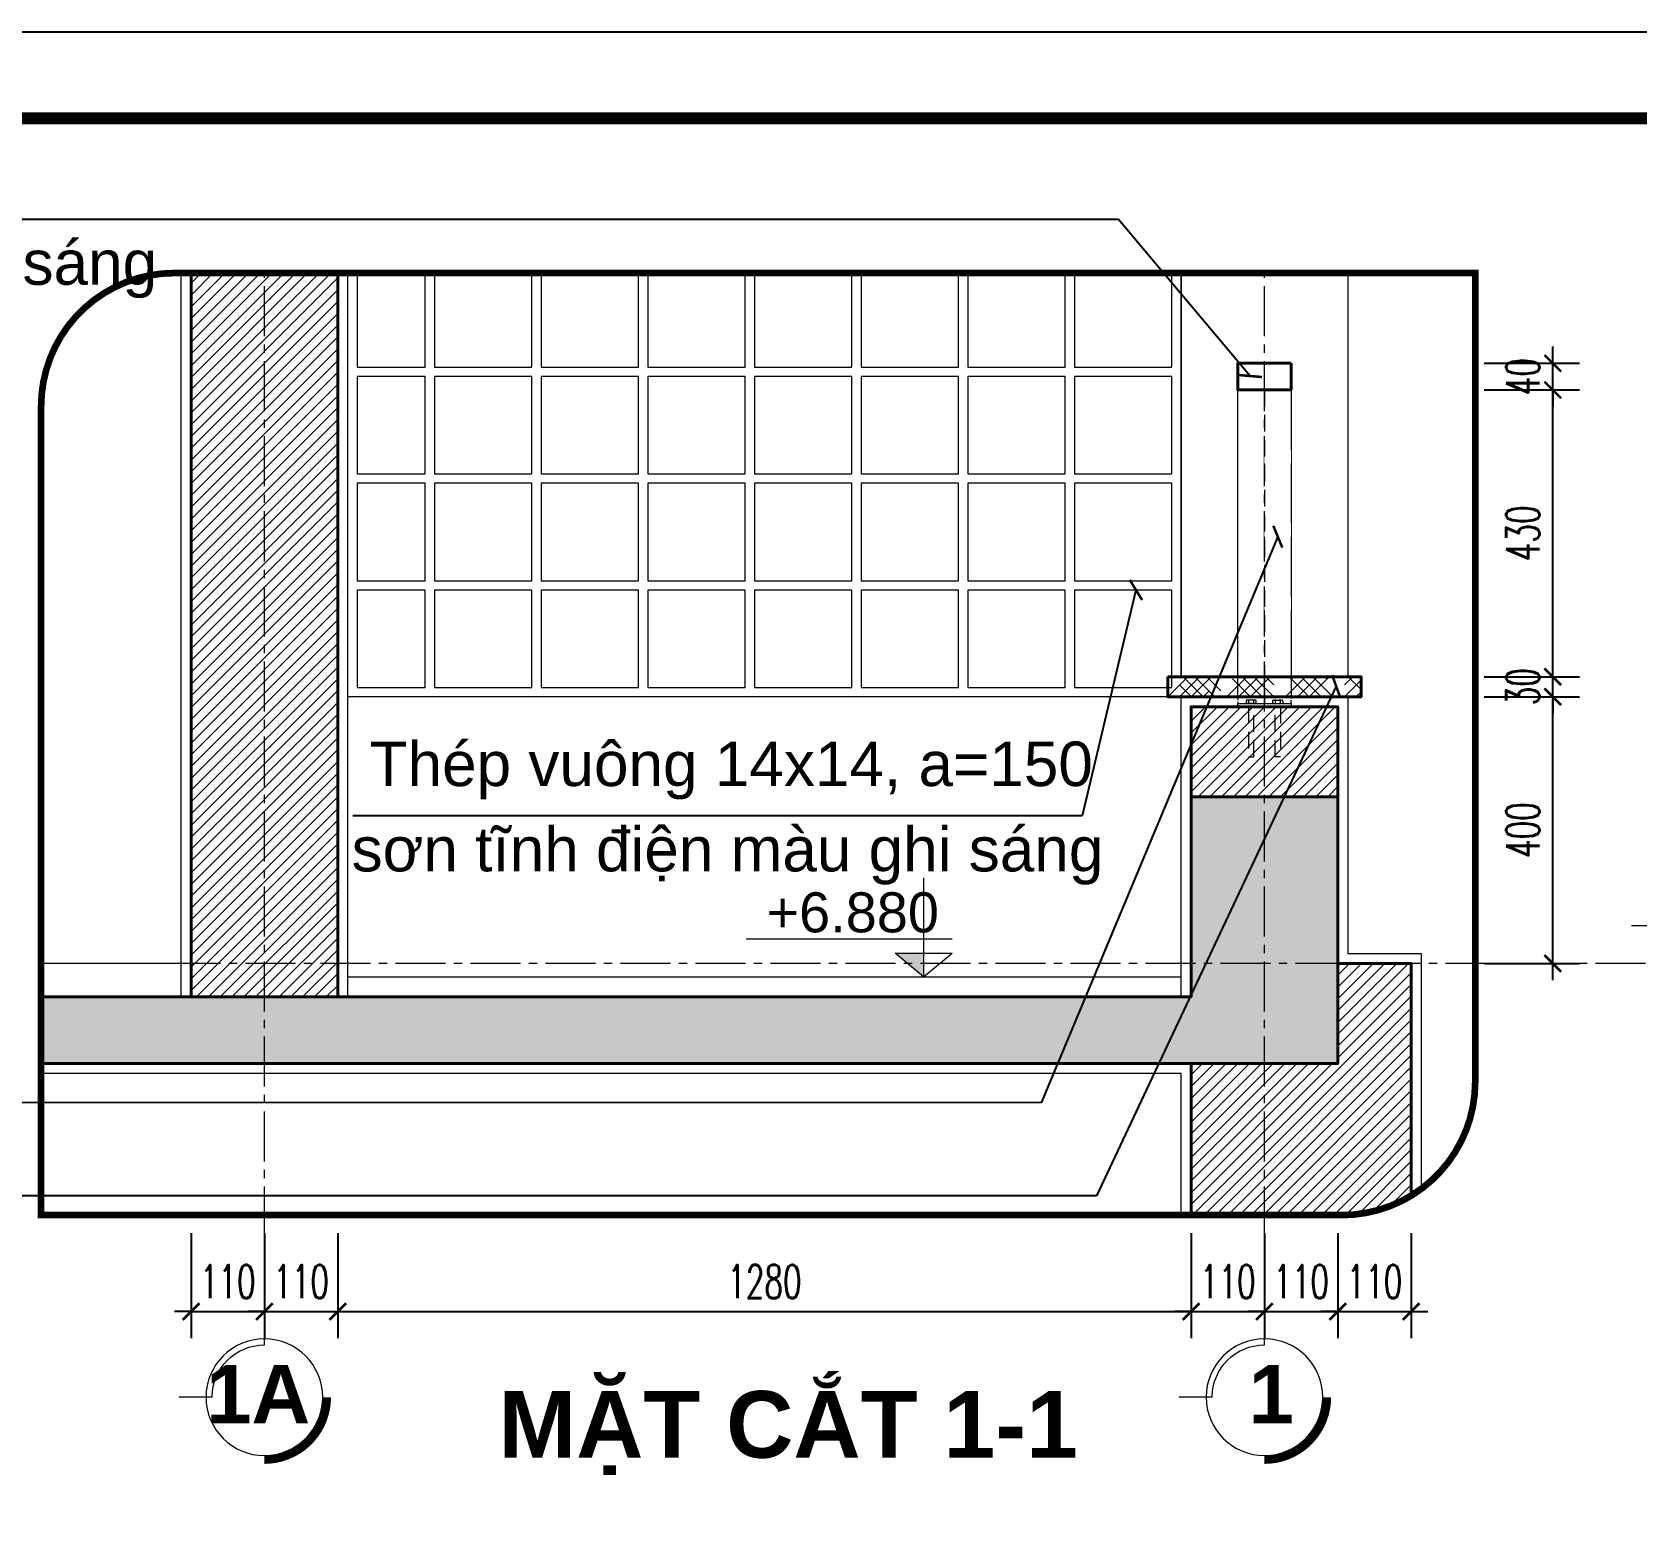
# Model space of a CAD drawing. Header units: millimetres. Extents: x -229618 to 2906, y -178063 to 96806.
# Drawn here: x -69645 to -67238, y -51224 to -49001 of the extents above; entities that cross this region are included whole.
import ezdxf
from ezdxf.enums import TextEntityAlignment as Align

# ---------------------------------------------------------------- set-up
doc = ezdxf.new("R2010")
doc.units = ezdxf.units.MM
doc.header["$LTSCALE"] = 200
doc.header["$MEASUREMENT"] = 0
doc.set_wipeout_variables(frame=1)
doc.header["$PDMODE"] = 3
doc.header["$PDSIZE"] = 50
doc.linetypes.add('CENTER2', pattern=[1.125, 0.75, -0.125, 0.125, -0.125])
doc.linetypes.add('DASHED2', pattern=[0.375, 0.25, -0.125])
doc.layers.get('0').update_dxf_attribs({"color": 95, "linetype": 'CONTINUOUS'})
doc.layers.get('DEFPOINTS').update_dxf_attribs({"linetype": 'CONTINUOUS'})
for name, color, linetype, lineweight in [('cat', 1, 'CONTINUOUS', 40), ('hatch', 250, 'CONTINUOUS', 5), ('khuat', 8, 'DASHED2', 15), ('nho', 252, 'CONTINUOUS', 15), ('thay', 7, 'CONTINUOUS', 18), ('tim', 18, 'CENTER2', 9)]:
    doc.layers.add(name, color=color, linetype=linetype, lineweight=lineweight)
for name, color, linetype in [('DIM', 251, 'CONTINUOUS'), ('KHUNGTEN', 7, 'CONTINUOUS'), ('TEXT', 33, 'CONTINUOUS')]:
    doc.layers.add(name, color=color, linetype=linetype)
doc.layers.add('in', color=203, linetype='CONTINUOUS', lineweight=5, plot=False)
doc.styles.add('Aria H B iso', font='Vharialb_0.ttf')
doc.styles.add('Arial iso', font='vnarial_0.ttf')
doc.styles.add('Arial N  iso', font='vnarialn_0.ttf')
doc.styles.add('Scale', font='vnsimli.shx', dxfattribs={"width": 0.65, "bigfont": 'bigfont.shx'})
doc.dimstyles.new('Scale', dxfattribs={"dimscale": 75, "dimtxt": 2, "dimasz": 1, "dimexe": 1.6, "dimexo": 0, "dimgap": 0.8, "dimtad": 1, "dimdec": 0, "dimzin": 0, "dimdsep": 46, "dimtxsty": 'Scale', "dimblk": 'ARCHTICK', "dimcen": 0.1, "dimdle": 1, "dimclrd": 256, "dimclre": 256, "dimclrt": 3, "dimadec": 0, "dimazin": 0, "dimtfac": 1, "dimtdec": 0, "dimtix": 1, "dimtmove": 2, "dimatfit": 3, "dimldrblk": 'ARCHTICK', "dimfxl": 0, "dimtolj": 1, "dimtzin": 0, "dimarcsym": 0})

# ---------------------------------------------------------------- blocks, each defined once
blk = doc.blocks.new('KhungA3')
at = {"layer": 'DEFPOINTS', "color": 8}
blk.add_lwpolyline([(-3.738, 3.813), (416.305, 3.813), (416.305, 300.813), (-3.738, 300.813)], close=True, dxfattribs=at)
at = {"layer": 'KHUNGTEN', "color": 4, "const_width": 0.724}
blk.add_lwpolyline([(7.542, 8.987), (411.131, 8.987), (411.131, 295.639), (7.542, 295.639)], close=True, dxfattribs=at)
blk = doc.blocks.new('_ArchTick')
at = {"color": 0, "linetype": 'ByBlock', "const_width": 0.15}
blk.add_lwpolyline([(-0.5, -0.5), (0.5, 0.5)], dxfattribs=at)
blk = doc.blocks.new('*D2225')
at = {"layer": 'DEFPOINTS', "color": 0}
for p in [(-67466.9, -49997.1), (-67364, -49997.1), (-67466.9, -50397.1)]:
    blk.add_point(p, dxfattribs=at)
at = {"layer": 'DIM', "lineweight": -2}
for p, q in [((-67364, -50422.1), (-67364, -49972.1)), ((-67466.9, -49997.1), (-67324, -49997.1)), ((-67466.9, -50397.1), (-67324, -50397.1))]:
    blk.add_line(p, q, dxfattribs=at)
at = {"layer": 'DIM', "lineweight": -2, "xscale": 25, "yscale": 25, "zscale": 25}
for p, rotation in [((-67364, -49997.1), 90), ((-67364, -50397.1), 270)]:
    blk.add_blockref('_ArchTick', p, dxfattribs=dict(at, rotation=rotation))
at = {"layer": 'DIM', "color": 3, "insert": (-67409, -50197.1), "char_height": 50, "attachment_point": 5, "rotation": 90, "style": 'Scale'}
blk.add_mtext('\\A1;400', dxfattribs=at)
blk = doc.blocks.new('*D2226')
at = {"layer": 'DEFPOINTS', "color": 0}
for p in [(-67466.9, -49537.1), (-67364, -49537.1), (-67466.9, -49967.1)]:
    blk.add_point(p, dxfattribs=at)
at = {"layer": 'DIM', "lineweight": -2}
for p, q in [((-67364, -49992.1), (-67364, -49512.1)), ((-67466.9, -49537.1), (-67324, -49537.1)), ((-67466.9, -49967.1), (-67324, -49967.1))]:
    blk.add_line(p, q, dxfattribs=at)
at = {"layer": 'DIM', "lineweight": -2, "xscale": 25, "yscale": 25, "zscale": 25}
for p, rotation in [((-67364, -49537.1), 90), ((-67364, -49967.1), 270)]:
    blk.add_blockref('_ArchTick', p, dxfattribs=dict(at, rotation=rotation))
at = {"layer": 'DIM', "color": 3, "insert": (-67409, -49752.1), "char_height": 50, "attachment_point": 5, "rotation": 90, "style": 'Scale'}
blk.add_mtext('\\A1;430', dxfattribs=at)
blk = doc.blocks.new('*D2227')
at = {"layer": 'DEFPOINTS', "color": 0}
for p in [(-67466.9, -49497.1), (-67364, -49497.1), (-67466.9, -49537.1)]:
    blk.add_point(p, dxfattribs=at)
at = {"layer": 'DIM', "lineweight": -2}
for p, q in [((-67364, -49497.1), (-67364, -49472.1)), ((-67466.9, -49497.1), (-67324, -49497.1)), ((-67364, -49537.1), (-67364, -49497.1)), ((-67466.9, -49537.1), (-67324, -49537.1)), ((-67364, -49537.1), (-67364, -49562.1))]:
    blk.add_line(p, q, dxfattribs=at)
at = {"layer": 'DIM', "lineweight": -2, "xscale": 25, "yscale": 25, "zscale": 25}
for p, rotation in [((-67364, -49497.1), 270), ((-67364, -49537.1), 90)]:
    blk.add_blockref('_ArchTick', p, dxfattribs=dict(at, rotation=rotation))
at = {"layer": 'DIM', "color": 3, "insert": (-67409, -49517.1), "char_height": 50, "attachment_point": 5, "rotation": 90, "style": 'Scale'}
blk.add_mtext('\\A1;40', dxfattribs=at)
blk = doc.blocks.new('*D2228')
at = {"layer": 'DEFPOINTS', "color": 0}
for p in [(-67466.9, -49967.1), (-67364, -49967.1), (-67466.9, -49997.1)]:
    blk.add_point(p, dxfattribs=at)
at = {"layer": 'DIM', "lineweight": -2}
for p, q in [((-67364, -49967.1), (-67364, -49942.1)), ((-67466.9, -49967.1), (-67324, -49967.1)), ((-67364, -49997.1), (-67364, -49967.1)), ((-67466.9, -49997.1), (-67324, -49997.1)), ((-67364, -49997.1), (-67364, -50022.1))]:
    blk.add_line(p, q, dxfattribs=at)
at = {"layer": 'DIM', "lineweight": -2, "xscale": 25, "yscale": 25, "zscale": 25}
for p, rotation in [((-67364, -49967.1), 270), ((-67364, -49997.1), 90)]:
    blk.add_blockref('_ArchTick', p, dxfattribs=dict(at, rotation=rotation))
at = {"layer": 'DIM', "color": 3, "insert": (-67409, -49982.1), "char_height": 50, "attachment_point": 5, "rotation": 90, "style": 'Scale'}
blk.add_mtext('\\A1;30', dxfattribs=at)
blk = doc.blocks.new('*D2258')
at = {"layer": 'DEFPOINTS', "color": 0}
for p in [(-69406.4, -50801.4), (-69296.4, -50801.4), (-69296.4, -50919.1)]:
    blk.add_point(p, dxfattribs=at)
at = {"layer": 'DIM', "lineweight": -2}
for p, q in [((-69406.4, -50801.4), (-69406.4, -50959.1)), ((-69296.4, -50801.4), (-69296.4, -50959.1)), ((-69406.4, -50919.1), (-69431.4, -50919.1)), ((-69406.4, -50919.1), (-69296.4, -50919.1)), ((-69296.4, -50919.1), (-69271.4, -50919.1))]:
    blk.add_line(p, q, dxfattribs=at)
at = {"layer": 'DIM', "lineweight": -2, "xscale": 25, "yscale": 25, "zscale": 25}
blk.add_blockref('_ArchTick', (-69406.4, -50919.1), dxfattribs=at)
at = {"layer": 'DIM', "lineweight": -2, "xscale": 25, "yscale": 25, "zscale": 25, "rotation": 180}
blk.add_blockref('_ArchTick', (-69296.4, -50919.1), dxfattribs=at)
at = {"layer": 'DIM', "color": 3, "insert": (-69351.4, -50874.1), "char_height": 50, "attachment_point": 5, "style": 'Scale'}
blk.add_mtext('\\A1;110', dxfattribs=at)
blk = doc.blocks.new('*D2259')
at = {"layer": 'DEFPOINTS', "color": 0}
for p in [(-69296.4, -50801.4), (-69186.4, -50801.4), (-69186.4, -50919.1)]:
    blk.add_point(p, dxfattribs=at)
at = {"layer": 'DIM', "lineweight": -2}
for p, q in [((-69296.4, -50801.4), (-69296.4, -50959.1)), ((-69186.4, -50801.4), (-69186.4, -50959.1)), ((-69296.4, -50919.1), (-69321.4, -50919.1)), ((-69296.4, -50919.1), (-69186.4, -50919.1)), ((-69186.4, -50919.1), (-69161.4, -50919.1))]:
    blk.add_line(p, q, dxfattribs=at)
at = {"layer": 'DIM', "lineweight": -2, "xscale": 25, "yscale": 25, "zscale": 25}
blk.add_blockref('_ArchTick', (-69296.4, -50919.1), dxfattribs=at)
at = {"layer": 'DIM', "lineweight": -2, "xscale": 25, "yscale": 25, "zscale": 25, "rotation": 180}
blk.add_blockref('_ArchTick', (-69186.4, -50919.1), dxfattribs=at)
at = {"layer": 'DIM', "color": 3, "insert": (-69241.4, -50874.1), "char_height": 50, "attachment_point": 5, "style": 'Scale'}
blk.add_mtext('\\A1;110', dxfattribs=at)
blk = doc.blocks.new('*D2260')
at = {"layer": 'DEFPOINTS', "color": 0}
for p in [(-69186.4, -50801.4), (-67906.4, -50801.4), (-67906.4, -50919.1)]:
    blk.add_point(p, dxfattribs=at)
at = {"layer": 'DIM', "lineweight": -2}
for p, q in [((-69186.4, -50801.4), (-69186.4, -50959.1)), ((-67906.4, -50801.4), (-67906.4, -50959.1)), ((-69211.4, -50919.1), (-67881.4, -50919.1))]:
    blk.add_line(p, q, dxfattribs=at)
at = {"layer": 'DIM', "lineweight": -2, "xscale": 25, "yscale": 25, "zscale": 25, "rotation": 180}
blk.add_blockref('_ArchTick', (-69186.4, -50919.1), dxfattribs=at)
at = {"layer": 'DIM', "lineweight": -2, "xscale": 25, "yscale": 25, "zscale": 25}
blk.add_blockref('_ArchTick', (-67906.4, -50919.1), dxfattribs=at)
at = {"layer": 'DIM', "color": 3, "insert": (-68546.4, -50874.1), "char_height": 50, "attachment_point": 5, "style": 'Scale'}
blk.add_mtext('\\A1;1280', dxfattribs=at)
blk = doc.blocks.new('*D2261')
at = {"layer": 'DEFPOINTS', "color": 0}
for p in [(-67906.4, -50801.4), (-67796.4, -50801.4), (-67796.4, -50919.1)]:
    blk.add_point(p, dxfattribs=at)
at = {"layer": 'DIM', "lineweight": -2}
for p, q in [((-67906.4, -50801.4), (-67906.4, -50959.1)), ((-67796.4, -50801.4), (-67796.4, -50959.1)), ((-67906.4, -50919.1), (-67931.4, -50919.1)), ((-67906.4, -50919.1), (-67796.4, -50919.1)), ((-67796.4, -50919.1), (-67771.4, -50919.1))]:
    blk.add_line(p, q, dxfattribs=at)
at = {"layer": 'DIM', "lineweight": -2, "xscale": 25, "yscale": 25, "zscale": 25}
blk.add_blockref('_ArchTick', (-67906.4, -50919.1), dxfattribs=at)
at = {"layer": 'DIM', "lineweight": -2, "xscale": 25, "yscale": 25, "zscale": 25, "rotation": 180}
blk.add_blockref('_ArchTick', (-67796.4, -50919.1), dxfattribs=at)
at = {"layer": 'DIM', "color": 3, "insert": (-67851.4, -50874.1), "char_height": 50, "attachment_point": 5, "style": 'Scale'}
blk.add_mtext('\\A1;110', dxfattribs=at)
blk = doc.blocks.new('*D2262')
at = {"layer": 'DEFPOINTS', "color": 0}
for p in [(-67796.4, -50801.4), (-67686.4, -50801.4), (-67686.4, -50919.1)]:
    blk.add_point(p, dxfattribs=at)
at = {"layer": 'DIM', "lineweight": -2}
for p, q in [((-67796.4, -50801.4), (-67796.4, -50959.1)), ((-67686.4, -50801.4), (-67686.4, -50959.1)), ((-67796.4, -50919.1), (-67821.4, -50919.1)), ((-67796.4, -50919.1), (-67686.4, -50919.1)), ((-67686.4, -50919.1), (-67661.4, -50919.1))]:
    blk.add_line(p, q, dxfattribs=at)
at = {"layer": 'DIM', "lineweight": -2, "xscale": 25, "yscale": 25, "zscale": 25}
blk.add_blockref('_ArchTick', (-67796.4, -50919.1), dxfattribs=at)
at = {"layer": 'DIM', "lineweight": -2, "xscale": 25, "yscale": 25, "zscale": 25, "rotation": 180}
blk.add_blockref('_ArchTick', (-67686.4, -50919.1), dxfattribs=at)
at = {"layer": 'DIM', "color": 3, "insert": (-67741.4, -50874.1), "char_height": 50, "attachment_point": 5, "style": 'Scale'}
blk.add_mtext('\\A1;110', dxfattribs=at)
blk = doc.blocks.new('*D2263')
at = {"layer": 'DEFPOINTS', "color": 0}
for p in [(-67686.4, -50801.4), (-67576.4, -50801.4), (-67576.4, -50919.1)]:
    blk.add_point(p, dxfattribs=at)
at = {"layer": 'DIM', "lineweight": -2}
for p, q in [((-67686.4, -50801.4), (-67686.4, -50959.1)), ((-67576.4, -50801.4), (-67576.4, -50959.1)), ((-67686.4, -50919.1), (-67711.4, -50919.1)), ((-67686.4, -50919.1), (-67576.4, -50919.1)), ((-67576.4, -50919.1), (-67551.4, -50919.1))]:
    blk.add_line(p, q, dxfattribs=at)
at = {"layer": 'DIM', "lineweight": -2, "xscale": 25, "yscale": 25, "zscale": 25}
blk.add_blockref('_ArchTick', (-67686.4, -50919.1), dxfattribs=at)
at = {"layer": 'DIM', "lineweight": -2, "xscale": 25, "yscale": 25, "zscale": 25, "rotation": 180}
blk.add_blockref('_ArchTick', (-67576.4, -50919.1), dxfattribs=at)
at = {"layer": 'DIM', "color": 3, "insert": (-67631.4, -50874.1), "char_height": 50, "attachment_point": 5, "style": 'Scale'}
blk.add_mtext('\\A1;110', dxfattribs=at)
blk = doc.blocks.new('cao do')
at = {"layer": 'thay'}
for p, q in [((0, 444.6), (0, 0)), ((798.2, 170.2), (-128.3, 170.2)), ((0, 0), (-127.9, 106.1)), ((127.9, 106.1), (-127.9, 106.1)), ((0, 0), (127.9, 106.1))]:
    blk.add_line(p, q, dxfattribs=at)
at = {"layer": 'thay', "ltscale": 600}
blk.add_line((128.3, 0), (-128.3, 0), dxfattribs=at)
at = {"layer": 'thay', "color": 150, "ltscale": 600}
blk.add_solid([(0, 0), (0, 106.1), (127.9, 106.1)], dxfattribs=at)
at = {"layer": 'TEXT', "style": 'Arial N  iso'}
blk.add_attdef('%%P0.000', text='', height=200, dxfattribs=at).set_placement((69.5, 290), align=Align.MIDDLE_LEFT)
blk = doc.blocks.new('*U800')
at = {"layer": 'thay', "ltscale": 600}
for p, q in [((0, -434.9), (0, -384.9)), ((78.3, -513.2), (128.3, -513.2))]:
    blk.add_line(p, q, dxfattribs=at)
at = {"layer": 'thay', "ltscale": 600, "const_width": 12.5}
blk.add_lwpolyline([(-93.8, -513.2, 0.414214), (0, -607, 0.414214)], format="xyb", dxfattribs=at)
at = {"layer": 'thay', "ltscale": 600}
blk.add_circle((0, -513.2), 87.5, dxfattribs=at)
blk.add_arc((0, -513.2), 78.3, 0, 90, dxfattribs=at)
at = {"layer": 'TEXT', "linetype": 'Continuous', "style": 'Aria H B iso'}
blk.add_attdef('A', text='', height=87.5, dxfattribs=at).set_placement((0, -552.6), align=Align.CENTER)

msp = doc.modelspace()

# ---------------------------------------------------------------- hatches: boundary and pattern name
at = {"layer": 'hatch'}
h = msp.add_hatch(dxfattribs=at)
h.set_pattern_fill('ANSI31', color=256, scale=100, style=0)
h.set_pattern_definition([(45, (-62549.247, -72731.071), (-8.838835, 8.838835), [])])
h.paths.add_polyline_path([(-69406.4, -49361.8), (-69186.4, -49361.8), (-69186.4, -50447.1), (-69406.4, -50447.1)])
h.paths.add_polyline_path([(-67906.4, -50012.1), (-67686.4, -50012.1), (-67686.4, -50147.1), (-67906.4, -50147.1)])
edge = h.paths.add_edge_path()
edge.add_arc((-67680.3, -50574.4), 200, 270, 301.2703, ccw=False)
edge.add_line((-67680.3, -50774.4), (-67906.4, -50774.4))
edge.add_line((-67906.4, -50774.4), (-67906.4, -50547.1))
edge.add_line((-67906.4, -50547.1), (-67686.4, -50547.1))
edge.add_line((-67686.4, -50547.1), (-67686.4, -50397.1))
edge.add_line((-67686.4, -50397.1), (-67576.4, -50397.1))
edge.add_line((-67576.4, -50397.1), (-67576.4, -50745.3))
h = msp.add_hatch(dxfattribs=at)
h.set_pattern_fill('HOUND', color=256, scale=200, angle=45, style=0)
h.set_pattern_definition([(45, (-67941.436, -49997.063), (26.5165, 44.1942), [200, -100]), (135, (-67941.436, -49997.063), (26.5165, -44.1942), [200, -100])])
h.paths.add_polyline_path([(-67941.4, -49967.1), (-67651.4, -49967.1), (-67651.4, -49997.1), (-67941.4, -49997.1)])
h = msp.add_hatch(dxfattribs=at)
h.set_pattern_fill('BT', color=256, scale=75, angle=180, style=0)
h.set_pattern_definition([(180, (-62501.72, -72513.39), (-9e-15, -75), [0, -75]), (180, (-62448.73, -72545.82), (-9e-15, -75), [0, -75]), (180, (-62451.08, -72532.614), (-9e-15, -75), [0, -75]), (180, (-62477.5, -72538.78), (-9e-15, -75), [0, -75]), (180, (-62463.26, -72560.345), (-9e-15, -75), [0, -75]), (180, (-62459.45, -72550.81), (-9e-15, -75), [0, -75]), (180, (-62466.2, -72566.8), (-9e-15, -75), [0, -75]), (180, (-62455.78, -72573.11), (-9e-15, -75), [0, -75]), (180, (-62470.16, -72556.68), (-9e-15, -75), [0, -75]), (180, (-62446.09, -72556.97), (-9e-15, -75), [0, -75]), (180, (-62494.085, -72557.26), (-9e-15, -75), [0, -75]), (180, (-62504.946, -72559.32), (-9e-15, -75), [0, -75]), (180, (-62499.37, -72551.69), (-9e-15, -75), [0, -75]), (180, (-62500.98, -72541.42), (-9e-15, -75), [0, -75]), (180, (-62481.46, -72550.37), (-9e-15, -75), [0, -75]), (180, (-62480.876, -72529.68), (-9e-15, -75), [0, -75]), (180, (-62480.876, -72523.224), (-9e-15, -75), [0, -75]), (180, (-62445.36, -72521.76), (-9e-15, -75), [0, -75]), (180, (-62475.005, -72530.56), (-9e-15, -75), [0, -75]), (180, (-62475.3, -72505.62), (-9e-15, -75), [0, -75]), (180, (-62467.23, -72521.61), (-9e-15, -75), [0, -75]), (180, (-62467.81, -72514.274), (-9e-15, -75), [0, -75]), (180, (-62458.13, -72508.845), (-9e-15, -75), [0, -75]), (180, (-62463.12, -72518.82), (-9e-15, -75), [0, -75]), (180, (-62459.595, -72521.9), (-9e-15, -75), [0, -75]), (225, (-62499.24, -72519.6), (-2e-14, -75.00002), [6, -100.06605]), (315, (-62503.483, -72523.84), (75.00002, -2e-14), [6, -100.06605]), (90, (-62499.24, -72528.085), (-75, 2e-14), [8.48527, -66.51472]), (0, (-62496.64, -72520.555), (2e-14, 75), [9, -66]), (90, (-62487.64, -72520.555), (-75, 2e-14), [9, -66]), (225, (-62487.637, -72511.555), (-2e-14, -75.00002), [12.72795, -93.3381]), (270, (-62468.88, -72525.74), (75, -1e-14), [12.6, -62.4]), (0, (-62468.88, -72538.34), (2e-14, 75), [12.6, -62.4]), (135, (-62456.28, -72538.34), (-75.00002, 3e-14), [17.8191, -88.24695]), (315, (-62458.21, -72512.256), (75.00002, -2e-14), [5.25, -100.81605]), (45, (-62454.497, -72515.97), (2e-14, 75.00002), [5.25, -100.81605]), (180, (-62450.785, -72512.256), (-9e-15, -75), [7.42462, -67.57537]), (180, (-62485.62, -72562.96), (-9e-15, -75), [10.3125, -64.6875]), (270, (-62495.935, -72562.96), (75, -1e-14), [10.3125, -64.6875]), (45, (-62495.935, -72573.27), (2e-14, 75.00002), [14.58405, -91.48193]), (90, (-62476.95, -72564.45), (-75, 2e-14), [9.375, -65.625]), (180, (-62476.95, -72555.08), (-9e-15, -75), [9.375, -65.625]), (315, (-62486.325, -72555.08), (75.00002, -2e-14), [13.25827, -92.80777]), (225, (-62481.72, -72567.34), (-2e-14, -75.00002), [6.375, -99.69105]), (315, (-62486.23, -72571.85), (75.00002, -2e-14), [6.375, -99.69105]), (90, (-62481.72, -72576.36), (-75, 2e-14), [9.0156, -65.9844]), (315, (-62452.27, -72561.94), (75.00002, -2e-14), [10.60657, -95.4594]), (180, (-62444.77, -72561.94), (-9e-15, -75), [7.5, -67.5]), (90, (-62444.77, -72569.44), (-75, 2e-14), [7.5, -67.5]), (225, (-62439.247, -72503.77), (37.12311, -37.12311), []), (225, (-62465.497, -72503.77), (37.12311, -37.12311), [])])
h.paths.add_polyline_path([(-69631.2, -50447.1), (-67906.4, -50447.1), (-67906.4, -50147.1), (-67686.4, -50147.1), (-67686.4, -50397.1), (-67686.4, -50547.1), (-67906.4, -50547.1), (-69631.2, -50547.1)])

# ---------------------------------------------------------------- linework, layer by layer
at = {"layer": 'cat', "ltscale": 0.5}
for p, q in [((-69406.4, -50447.1), (-69406.4, -49361.8)), ((-69186.4, -50447.1), (-69186.4, -49361.8))]:
    msp.add_line(p, q, dxfattribs=at)
at = {"layer": 'cat'}
msp.add_line((-67686.4, -50147.1), (-67906.4, -50147.1), dxfattribs=at)
for points in [[(-67756.4, -49497.1), (-67756.4, -49537.1), (-67836.4, -49537.1), (-67836.4, -49497.1)], [(-67941.4, -49967.1), (-67651.4, -49967.1), (-67651.4, -49997.1), (-67941.4, -49997.1)]]:
    msp.add_lwpolyline(points, close=True, dxfattribs=at)
for points in [[(-69631.2, -50447.1), (-67906.4, -50447.1), (-67906.4, -50012.1), (-67686.4, -50012.1), (-67686.4, -50397.1), (-67576.4, -50397.1), (-67576.4, -50745.3)], [(-67686.4, -50397.1), (-67686.4, -50547.1), (-67906.4, -50547.1)], [(-67906.4, -50774.4), (-67906.4, -50547.1), (-69631.2, -50547.1)]]:
    msp.add_lwpolyline(points, dxfattribs=at)
at = {"layer": 'hatch', "ltscale": 0.5}
for p, q in [((-69421.4, -50447.1), (-69421.4, -49361.8)), ((-69171.4, -50447.1), (-69171.4, -49361.8))]:
    msp.add_line(p, q, dxfattribs=at)
at = {"layer": 'hatch'}
for points in [[(-67921.4, -50447.1), (-67921.4, -49997.1), (-67671.4, -49997.1), (-67671.4, -50382.1), (-67561.4, -50382.1), (-67561.4, -50735.2)], [(-67921.4, -50774.4), (-67921.4, -50562.1), (-69631.2, -50562.1)]]:
    msp.add_lwpolyline(points, dxfattribs=at)
at = {"layer": 'in'}
msp.add_lwpolyline([(-73921.2, -49000.5), (-63420.1, -49000.5), (-63420.1, -56425.5), (-73921.2, -56425.5)], close=True, dxfattribs=at)
at = {"layer": 'khuat', "color": 5, "const_width": 10}
msp.add_lwpolyline([(-67480.3, -49361.8), (-69431.2, -49361.8, 0.414214), (-69631.2, -49561.8), (-69631.2, -50774.4), (-67680.3, -50774.4, 0.414214), (-67480.3, -50574.4)], format="xyb", close=True, dxfattribs=at)
at = {"layer": 'khuat', "ltscale": 0.1}
msp.add_lwpolyline([(-67756.4, -49997.1), (-67836.4, -49997.1), (-67836.4, -50007.1), (-67756.4, -50007.1)], close=True, dxfattribs=at)
at = {"layer": 'khuat', "ltscale": 0.5}
for points in [[(-67820.4, -50087.1), (-67812.4, -50087.1), (-67812.4, -50012.1), (-67820.4, -50012.1)], [(-67772.4, -50087.1), (-67780.4, -50087.1), (-67780.4, -50012.1), (-67772.4, -50012.1)]]:
    msp.add_lwpolyline(points, close=True, dxfattribs=at)
at = {"layer": 'nho', "linetype": 'Continuous'}
for p, q in [((-69171.4, -49997.1), (-69171.4, -49361.8)), ((-67921.4, -49967.1), (-67921.4, -49361.8)), ((-67921.4, -49997.1), (-69171.4, -49997.1))]:
    msp.add_line(p, q, dxfattribs=at)
for points in [[(-69157.4, -49361.8), (-69157.4, -49503.1), (-69055.4, -49503.1), (-69055.4, -49361.8)], [(-69041.4, -49361.8), (-69041.4, -49503.1), (-68895.4, -49503.1), (-68895.4, -49361.8)], [(-68881.4, -49361.8), (-68881.4, -49503.1), (-68735.4, -49503.1), (-68735.4, -49361.8)], [(-68721.4, -49361.8), (-68721.4, -49503.1), (-68575.4, -49503.1), (-68575.4, -49361.8)], [(-68561.4, -49361.8), (-68561.4, -49503.1), (-68415.4, -49503.1), (-68415.4, -49361.8)], [(-68401.4, -49361.8), (-68401.4, -49503.1), (-68255.4, -49503.1), (-68255.4, -49361.8)], [(-68241.4, -49361.8), (-68241.4, -49503.1), (-68095.4, -49503.1), (-68095.4, -49361.8)], [(-68081.4, -49361.8), (-68081.4, -49503.1), (-67935.4, -49503.1), (-67935.4, -49361.8)]]:
    msp.add_lwpolyline(points, dxfattribs=at)
for points in [[(-69055.4, -49517.1), (-69157.4, -49517.1), (-69157.4, -49663.1), (-69055.4, -49663.1)], [(-68895.4, -49517.1), (-69041.4, -49517.1), (-69041.4, -49663.1), (-68895.4, -49663.1)], [(-68735.4, -49517.1), (-68881.4, -49517.1), (-68881.4, -49663.1), (-68735.4, -49663.1)], [(-68575.4, -49517.1), (-68721.4, -49517.1), (-68721.4, -49663.1), (-68575.4, -49663.1)], [(-68415.4, -49517.1), (-68561.4, -49517.1), (-68561.4, -49663.1), (-68415.4, -49663.1)], [(-68255.4, -49517.1), (-68401.4, -49517.1), (-68401.4, -49663.1), (-68255.4, -49663.1)], [(-68095.4, -49517.1), (-68241.4, -49517.1), (-68241.4, -49663.1), (-68095.4, -49663.1)], [(-67935.4, -49517.1), (-68081.4, -49517.1), (-68081.4, -49663.1), (-67935.4, -49663.1)], [(-69055.4, -49677.1), (-69157.4, -49677.1), (-69157.4, -49823.1), (-69055.4, -49823.1)], [(-68895.4, -49677.1), (-69041.4, -49677.1), (-69041.4, -49823.1), (-68895.4, -49823.1)], [(-68735.4, -49677.1), (-68881.4, -49677.1), (-68881.4, -49823.1), (-68735.4, -49823.1)], [(-68575.4, -49677.1), (-68721.4, -49677.1), (-68721.4, -49823.1), (-68575.4, -49823.1)], [(-68415.4, -49677.1), (-68561.4, -49677.1), (-68561.4, -49823.1), (-68415.4, -49823.1)], [(-68255.4, -49677.1), (-68401.4, -49677.1), (-68401.4, -49823.1), (-68255.4, -49823.1)], [(-68095.4, -49677.1), (-68241.4, -49677.1), (-68241.4, -49823.1), (-68095.4, -49823.1)], [(-67935.4, -49677.1), (-68081.4, -49677.1), (-68081.4, -49823.1), (-67935.4, -49823.1)], [(-69055.4, -49837.1), (-69157.4, -49837.1), (-69157.4, -49983.1), (-69055.4, -49983.1)], [(-68895.4, -49837.1), (-69041.4, -49837.1), (-69041.4, -49983.1), (-68895.4, -49983.1)], [(-68735.4, -49837.1), (-68881.4, -49837.1), (-68881.4, -49983.1), (-68735.4, -49983.1)], [(-68575.4, -49837.1), (-68721.4, -49837.1), (-68721.4, -49983.1), (-68575.4, -49983.1)], [(-68415.4, -49837.1), (-68561.4, -49837.1), (-68561.4, -49983.1), (-68415.4, -49983.1)], [(-68255.4, -49837.1), (-68401.4, -49837.1), (-68401.4, -49983.1), (-68255.4, -49983.1)], [(-68095.4, -49837.1), (-68241.4, -49837.1), (-68241.4, -49983.1), (-68095.4, -49983.1)], [(-67935.4, -49837.1), (-68081.4, -49837.1), (-68081.4, -49983.1), (-67935.4, -49983.1)]]:
    msp.add_lwpolyline(points, close=True, dxfattribs=at)
at = {"layer": 'thay', "linetype": 'Continuous'}
for p, q in [((-67921.4, -49361.8), (-67921.4, -49967.1)), ((-67671.4, -49361.8), (-67671.4, -49967.1)), ((-67921.4, -49997.1), (-69171.4, -49997.1)), ((-69171.4, -50417.1), (-67921.4, -50417.1))]:
    msp.add_line(p, q, dxfattribs=at)
at = {"layer": 'thay'}
for p, q in [((-67823.9, -50003.1), (-67823.9, -50007.1)), ((-67808.9, -50007.1), (-67823.9, -50007.1)), ((-67809.9, -50002.1), (-67822.9, -50002.1)), ((-67820.2, -50003.1), (-67820.2, -50007.1)), ((-67812.7, -50003.1), (-67812.7, -50007.1)), ((-67808.9, -50007.1), (-67808.9, -50003.1)), ((-67783.9, -50007.1), (-67783.9, -50003.1)), ((-67783.9, -50007.1), (-67768.9, -50007.1)), ((-67782.9, -50002.1), (-67769.9, -50002.1)), ((-67780.2, -50003.1), (-67780.2, -50007.1)), ((-67772.7, -50003.1), (-67772.7, -50007.1)), ((-67768.9, -50003.1), (-67768.9, -50007.1)), ((-69421.4, -50397.1), (-69631.2, -50397.1))]:
    msp.add_line(p, q, dxfattribs=at)
for points in [[(-67836.4, -49537.1), (-67756.4, -49537.1), (-67756.4, -49997.1), (-67836.4, -49997.1)], [(-67756.4, -50012.1), (-67836.4, -50012.1), (-67836.4, -50007.1), (-67756.4, -50007.1)]]:
    msp.add_lwpolyline(points, close=True, dxfattribs=at)
for centre, start, end in [((-67822.9, -50003.1), 90, 180), ((-67821.2, -50003.1), 0, 90), ((-67819.2, -50003.1), 90, 180), ((-67813.7, -50003.1), 0, 90), ((-67811.7, -50003.1), 90, 180), ((-67809.9, -50003.1), 0, 90), ((-67782.9, -50003.1), 90, 180), ((-67781.2, -50003.1), 0, 90), ((-67779.2, -50003.1), 90, 180), ((-67773.7, -50003.1), 0, 90), ((-67771.7, -50003.1), 90, 180), ((-67769.9, -50003.1), 0, 90)]:
    msp.add_arc(centre, 0.994, start, end, dxfattribs=at)
at = {"layer": 'tim', "ltscale": 0.5}
for p, q in [((-69296.4, -50919.1), (-69296.4, -49361.8)), ((-67796.4, -50919.1), (-67796.4, -49361.8)), ((-65312.2, -50397.1), (-69631.2, -50397.1))]:
    msp.add_line(p, q, dxfattribs=at)

# ---------------------------------------------------------------- block references
at = {"layer": 'hatch'}
ref = msp.add_blockref('*U800', (-69296.4, -50534.2), dxfattribs=dict(at, xscale=-1))
ref.add_attrib('A', '1a', dxfattribs={"layer": 'TEXT', "linetype": 'Continuous', "height": 87.5, "style": 'Aria H B iso'}).set_placement((-69305.6, -51086.8), align=Align.CENTER)
ref = msp.add_blockref('*U800', (-67796.4, -50534.2), dxfattribs=dict(at, xscale=-1))
ref.add_attrib('A', '1', dxfattribs={"layer": 'TEXT', "linetype": 'Continuous', "height": 87.5, "style": 'Aria H B iso'}).set_placement((-67786.2, -51086.8), align=Align.CENTER)
at = {"layer": 'KHUNGTEN', "xscale": 25, "yscale": 25, "zscale": 25.00000000000008}
msp.add_blockref('KhungA3', (-73827.8, -56520.9), dxfattribs=at)
at = {"layer": 'thay', "linetype": 'Continuous'}
ref = msp.add_blockref('cao do', (-66979.7, -50397.1), dxfattribs=dict(at, xscale=-0.3333333333139308, yscale=0.3333333333139308, zscale=0.3333333333333333))
ref.add_attrib('%%P0.000', '+6.900', dxfattribs={"layer": 'TEXT', "height": 60, "style": 'Arial N  iso'}).set_placement((-67215.4, -50300.4), align=Align.MIDDLE_LEFT)
ref = msp.add_blockref('cao do', (-68307.6, -50417.1), dxfattribs=dict(at, xscale=-0.3333333333139308, yscale=0.3333333333139308, zscale=0.3333333333333333))
ref.add_attrib('%%P0.000', '+6.880', dxfattribs={"layer": 'TEXT', "height": 60, "style": 'Arial N  iso'}).set_placement((-68543.3, -50320.4), align=Align.MIDDLE_LEFT)

# ---------------------------------------------------------------- texts
at = {"layer": 'TEXT', "style": 'Arial iso'}
for s, p in [('s¬n tÜnh ®iÖn mµu ghi s¸ng', (-70584.7, -49379.4)), ('ThÐp vu«ng 14x14, a=150', (-69138.5, -50131.1)), ('s¬n tÜnh ®iÖn mµu ghi s¸ng', (-69165.5, -50259))]:
    msp.add_text(s, height=66.667, dxfattribs=at).set_placement(p)
at = {"layer": 'TEXT', "style": 'Aria H B iso'}
msp.add_text('mÆt c¾t 1-1', height=100, dxfattribs=at).set_placement((-68510.6, -51138.2), align=Align.CENTER)

# ---------------------------------------------------------------- dimensions: what is measured, and where the dimension line sits
at = {"layer": 'DIM'}
for base, p1, p2, angle, picture, middle in [((-67364, -49497.1), (-67466.9, -49537.1), (-67466.9, -49497.1), 90, '*D2227', (-67409, -49517.1)), ((-67364, -49537.1), (-67466.9, -49967.1), (-67466.9, -49537.1), 90, '*D2226', (-67409, -49752.1)), ((-67364, -49967.1), (-67466.9, -49997.1), (-67466.9, -49967.1), 90, '*D2228', (-67409, -49982.1)), ((-67364, -49997.1), (-67466.9, -50397.1), (-67466.9, -49997.1), 90, '*D2225', (-67409, -50197.1)), ((-69296.4, -50919.1), (-69406.4, -50801.4), (-69296.4, -50801.4), 180, '*D2258', (-69351.4, -50874.1)), ((-69186.4, -50919.1), (-69296.4, -50801.4), (-69186.4, -50801.4), 180, '*D2259', (-69241.4, -50874.1)), ((-67906.4, -50919.1), (-69186.4, -50801.4), (-67906.4, -50801.4), 180, '*D2260', (-68546.4, -50874.1)), ((-67796.4, -50919.1), (-67906.4, -50801.4), (-67796.4, -50801.4), 180, '*D2261', (-67851.4, -50874.1)), ((-67686.4, -50919.1), (-67796.4, -50801.4), (-67686.4, -50801.4), 180, '*D2262', (-67741.4, -50874.1)), ((-67576.4, -50919.1), (-67686.4, -50801.4), (-67576.4, -50801.4), 180, '*D2263', (-67631.4, -50874.1))]:
    dim = msp.add_linear_dim(base=base, p1=p1, p2=p2, angle=angle, dimstyle='Scale', override={"dimscale": 25}, dxfattribs=at)
    dim.commit()
    dim.dimension.update_dxf_attribs({"geometry": picture, "text_midpoint": middle})

# ---------------------------------------------------------------- leaders
for points in [[(-67817.9, -49516.2), (-68015.5, -49281.6), (-70976.5, -49281.6)], [(-67989.1, -49837.1), (-68070, -50175.5), (-69163.6, -50175.5)], [(-67688.9, -49981.3), (-68048.5, -50745.5), (-70307.3, -50745.5)]]:
    msp.add_leader(points, dimstyle='Scale', override={"dimscale": 25}, dxfattribs=at)

# ---------------------------------------------------------------- next in the draw order: wipeouts: each hides what was drawn before it
for points in [[(-67796.4, -49627.1), (-67796.4, -49647.1), (-67756.4, -49647.1), (-67756.4, -49627.1)], [(-67796.4, -49737.1), (-67796.4, -49757.1), (-67756.4, -49757.1), (-67756.4, -49737.1)], [(-67796.4, -49847.1), (-67796.4, -49867.1), (-67756.4, -49867.1), (-67756.4, -49847.1)]]:
    msp.add_wipeout(points).dxf.layer = 'cat'

# ---------------------------------------------------------------- next in the draw order: linework, layer by layer
at = {"layer": 'khuat', "ltscale": 0.5}
msp.add_line((-67796.4, -49537.1), (-67796.4, -50007.1), dxfattribs=at)

# ---------------------------------------------------------------- next in the draw order: leaders
at = {"layer": 'DIM'}
msp.add_leader([(-67776.4, -49757.1), (-68131.5, -50606), (-70304.1, -50605.1)], dimstyle='Scale', override={"dimscale": 25}, dxfattribs=at)

doc.saveas('drawing.dxf')
